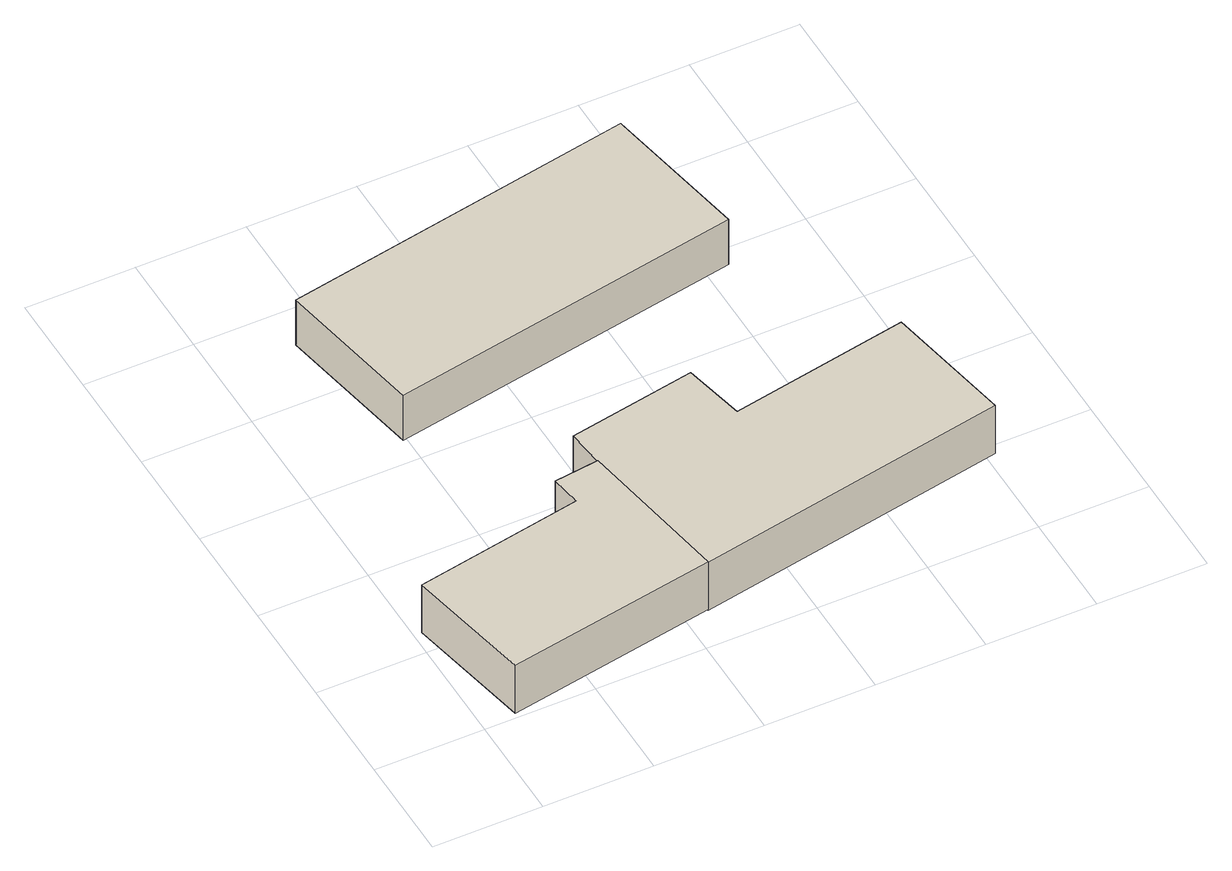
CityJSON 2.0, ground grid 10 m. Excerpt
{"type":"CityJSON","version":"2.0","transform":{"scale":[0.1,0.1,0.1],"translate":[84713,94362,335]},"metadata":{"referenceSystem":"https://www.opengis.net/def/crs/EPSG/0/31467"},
"CityObjects":{
"building1":{"type":"Building","geometry":[{"type":"Solid","lod":"1","boundaries":[[[[0,1,2,3,4,5]],[[4,6,7,5]],[[3,8,6,4]],[[2,9,8,3]],[[1,10,9,2]],[[0,11,10,1]],[[5,7,11,0]],[[6,8,9,10,11,7]]]]}]},
"building2":{"type":"Building","geometry":[{"type":"Solid","lod":"1","boundaries":[[[[12,13,14,15]],[[14,16,17,15]],[[13,18,16,14]],[[12,19,18,13]],[[15,17,19,12]],[[16,18,19,17]]]]}]},
"building3":{"type":"Building","geometry":[{"type":"Solid","lod":"1","boundaries":[[[[20,21,22,23,24,25,26]],[[25,27,28,26]],[[24,29,27,25]],[[23,30,29,24]],[[22,31,30,23]],[[21,32,31,22]],[[20,33,32,21]],[[26,28,33,20]],[[27,29,30,31,32,33,28]]]]}]}
},
"vertices":[
[7,121,60],[30,4,60],[222,38,60],[198,182,60],[157,177,60],[161,149,60],[157,177,7],[161,149,7],[198,182,7],[222,38,7],[30,4,7],[7,121,7],
[88,307,75],[412,365,75],[387,503,75],[63,444,75],[387,503,25],[63,444,25],[412,365,25],[88,307,25],
[323,181,59],[311,238,59],[194,217,59],[198,182,59],[222,38,59],[509,91,59],[487,211,59],[509,91,6],[487,211,6],[222,38,6],[198,182,6],[194,217,6],[311,238,6],[323,181,6]
]}
